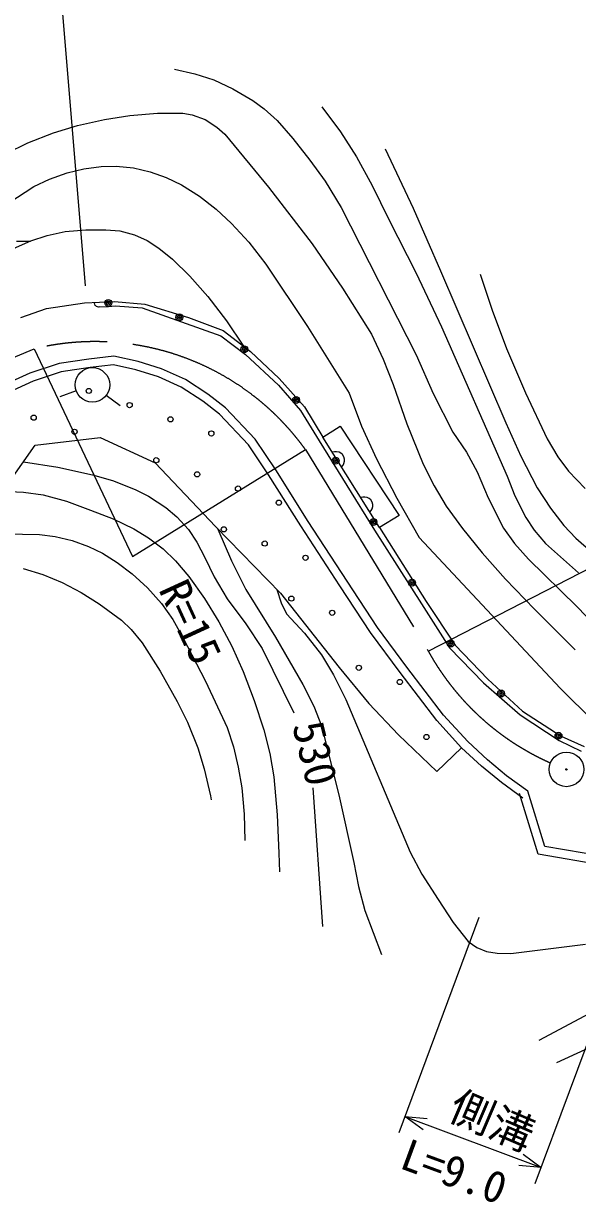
# Model space of a CAD drawing. Units: millimetres, scale not verified. Extents: x 40000 to 680000, y 20000 to 380000.
# Drawn here: x 292425 to 324437, y 271292 to 339489 of the extents above; entities that cross this region are included whole.
import ezdxf
from ezdxf.enums import TextEntityAlignment as Align

# ---------------------------------------------------------------- set-up
doc = ezdxf.new("R2010")
doc.units = ezdxf.units.MM
doc.header["$LTSCALE"] = 1000
doc.linetypes.add('CHAIN', pattern=[18.5, 12, -1.5, 3.5, -1.5])
for name, color, linetype, lineweight in [('M-BGD', 7, 'Continuous', 25), ('M-BGD-EXST', 7, 'Continuous', 25), ('M-BMK', 2, 'CHAIN', 13), ('M-BMK-SRVR', 3, 'Continuous', 25), ('M-STR-HTXT', 7, 'Continuous', 13)]:
    doc.layers.add(name, color=color, linetype=linetype, lineweight=lineweight)
doc.styles.add('ＭＳ ゴシック', font='')
doc.styles.get('ＭＳ ゴシック').set_extended_font_data('MS Gothic')

msp = doc.modelspace()

# ---------------------------------------------------------------- linework, layer by layer
at = {"layer": 'M-BGD'}
for p, q in [((292022, 326913), (292822, 326913)), ((293751, 323012), (295940, 323346)), ((295940, 323346), (297684, 323420)), ((296521, 323311), (296520, 323341)), ((296535, 323262), (296521, 323311)), ((296568, 323204), (296535, 323262)), ((297684, 323420), (299427, 323272)), ((299427, 323272), (301950, 322492)), ((292267, 322493), (293751, 323012)), ((296601, 323166), (296568, 323204)), ((296643, 323139), (296601, 323166)), ((296704, 323112), (296643, 323139)), ((296755, 323105), (296704, 323112)), ((296835, 323110), (296755, 323105)), ((296835, 323110), (297334, 323142)), ((297334, 323141), (297733, 323166)), ((297733, 323166), (299280, 323066)), ((299280, 323066), (303822, 321443)), ((301950, 322492), (303953, 321750)), ((303822, 321443), (305245, 320370)), ((303953, 321750), (305537, 320526)), ((294483, 319847), (292791, 319284)), ((296202, 320101), (294483, 319847)), ((297639, 320270), (296202, 320101)), ((299048, 319960), (297639, 320270)), ((300401, 319537), (299048, 319960)), ((305245, 320370), (307166, 318598)), ((305537, 320526), (307206, 318968)), ((292791, 319284), (288451, 317311)), ((294599, 319359), (292974, 318818)), ((294599, 319359), (292974, 318818)), ((296275, 319606), (294599, 319359)), ((296275, 319606), (294599, 319359)), ((297614, 319764), (296275, 319606)), ((297614, 319764), (296275, 319606)), ((298920, 319476), (297614, 319764)), ((298920, 319476), (297614, 319764)), ((300223, 319069), (298920, 319476)), ((300223, 319069), (298920, 319476)), ((301782, 318917), (300401, 319537)), ((292974, 318818), (288649, 316852)), ((292974, 318818), (288649, 316852)), ((301541, 318477), (300223, 319069)), ((301541, 318477), (300223, 319069)), ((303078, 318071), (301782, 318917)), ((307166, 318598), (308439, 317126)), ((307206, 318968), (308653, 317335)), ((295464, 318259), (294525, 317915)), ((297203, 318004), (298004, 317405)), ((302787, 317664), (301541, 318477)), ((302787, 317664), (301541, 318477)), ((304095, 317278), (303078, 318071)), ((303758, 316907), (302787, 317664)), ((303758, 316907), (302787, 317664)), ((305820, 315462), (304095, 317278)), ((308439, 317126), (309512, 315378)), ((308653, 317335), (309729, 315592)), ((305427, 315149), (303758, 316907)), ((305427, 315149), (303758, 316907)), ((309729, 315592), (310730, 316222)), ((310730, 316222), (314143, 311065)), ((289563, 310109), (293103, 315115)), ((293103, 315115), (296845, 315569)), ((296845, 315569), (300031, 314103)), ((306583, 313415), (305427, 315149)), ((306583, 313415), (305427, 315149)), ((306999, 313692), (305820, 315462)), ((309512, 315378), (312703, 310211)), ((312993, 310360), (309729, 315591)), ((310403, 314737), (310280, 314707)), ((310520, 314739), (310403, 314737)), ((310658, 314707), (310520, 314739)), ((310761, 314654), (310658, 314707)), ((310859, 314574), (310761, 314654)), ((310944, 314438), (310859, 314574)), ((310973, 314315), (310944, 314438)), ((300031, 314103), (303520, 310411)), ((310810, 313859), (310890, 313957)), ((310890, 313957), (310943, 314060)), ((310943, 314060), (310975, 314198)), ((310975, 314198), (310973, 314315)), ((308447, 310452), (306583, 313415)), ((308447, 310452), (306583, 313415)), ((308870, 310718), (306999, 313692)), ((312035, 312122), (311912, 312092)), ((312152, 312124), (312035, 312122)), ((312290, 312092), (312152, 312124)), ((312393, 312039), (312290, 312092)), ((312491, 311958), (312393, 312039)), ((312576, 311822), (312491, 311958)), ((312605, 311699), (312576, 311822)), ((312607, 311583), (312605, 311699)), ((312442, 311244), (312522, 311341)), ((312522, 311341), (312575, 311445)), ((312575, 311445), (312607, 311583)), ((314143, 311065), (312993, 310361)), ((303520, 310411), (307271, 306568)), ((310705, 306983), (308447, 310452)), ((310705, 306983), (308447, 310452)), ((311124, 307256), (308870, 310718)), ((312993, 310361), (315701, 306083)), ((312703, 310211), (315423, 305943)), ((312479, 304297), (310705, 306983)), ((312479, 304297), (310705, 306983)), ((312889, 304583), (311124, 307256)), ((307271, 306568), (310658, 302269)), ((315423, 305943), (317045, 303398)), ((315701, 306083), (317370, 303560)), ((314183, 301986), (312479, 304297)), ((314183, 301986), (312479, 304297)), ((314585, 302283), (312889, 304583)), ((317370, 303560), (319262, 301594)), ((317045, 303398), (319016, 301376)), ((310658, 302269), (312377, 300196)), ((316700, 299519), (314585, 302283)), ((316315, 299198), (314183, 301986)), ((316315, 299198), (314183, 301986)), ((319262, 301594), (321265, 299739)), ((319016, 301376), (321137, 299529)), ((312377, 300196), (314096, 298375)), ((318094, 297985), (316700, 299519)), ((321137, 299529), (323383, 298056)), ((321265, 299739), (323491, 298292)), ((317739, 297632), (316315, 299198)), ((317739, 297632), (316315, 299198)), ((314096, 298375), (316321, 296251)), ((323383, 298056), (324657, 297441)), ((323491, 298292), (324826, 297698)), ((316321, 296251), (317739, 297632)), ((318894, 296571), (317739, 297632)), ((319232, 296939), (318094, 297985)), ((320347, 296010), (319232, 296939)), ((320041, 295614), (318894, 296571)), ((321573, 295127), (320347, 296010)), ((309143, 295309), (309698, 287300)), ((321281, 294721), (320041, 295614)), ((322160, 291479), (321095, 294981)), ((322549, 291920), (321573, 295127)), ((329226, 290779), (322549, 291920)), ((329142, 290286), (322160, 291479))]:
    msp.add_line(p, q, dxfattribs=at)
for points in [[(301147, 336854), (302321, 336587), (303429, 336233), (304516, 335722), (305675, 335041), (306338, 334557), (307074, 333881), (307993, 332852), (308975, 331590), (309848, 330372), (310788, 328853), (315117, 320337), (316105, 318104), (317239, 315879), (318020, 314715), (318639, 313583), (319273, 312080), (320159, 310323), (320810, 309431), (321612, 308540), (324401, 305796), (327097, 302997)], [(291417, 331989), (292664, 332598), (294160, 333175), (295549, 333595), (297108, 333954), (298563, 334177), (300158, 334303), (301626, 334311), (302167, 334224), (302915, 333941), (303599, 333507), (304062, 333105), (306580, 330031), (309107, 326763), (310867, 324195), (312536, 321546), (313213, 320093), (313786, 318622), (314581, 316357), (315512, 314024), (316149, 312776), (316858, 311604), (317786, 310300), (318925, 308901), (320280, 307368), (321951, 305647), (324311, 303293)], [(309667, 334670), (310740, 333224), (311672, 331794), (312576, 330140), (313532, 328157), (315108, 325072), (316579, 321964), (320371, 313323), (320824, 312189), (321456, 310940), (321943, 310207), (322586, 309439), (324492, 307734)], [(313333, 332252), (314945, 328811), (316520, 325205), (320297, 316420), (321170, 314487), (322117, 312660), (322879, 311485), (323659, 310483), (324343, 309745), (325245, 308952)], [(284944, 324806), (293015, 330068), (293921, 330498), (294939, 330865), (295916, 331100), (296915, 331226), (297770, 331241), (298770, 331144), (299747, 330926), (300658, 330600), (301561, 330160), (302586, 329515), (303547, 328765), (304442, 327934), (305435, 326847), (306428, 325590), (308838, 321972), (311251, 318128), (311963, 316226), (312824, 314325), (313993, 312057), (315283, 309790), (321721, 302911), (323435, 301070), (325399, 299123)], [(291674, 326416), (292843, 326938), (293797, 327246), (294833, 327465), (296027, 327571), (297181, 327571), (297983, 327501), (298842, 327288), (299565, 326949), (300243, 326508), (301040, 325863), (302041, 324885), (303067, 323722), (304150, 322314), (305127, 320843)], [(318823, 325013), (319501, 322920), (320333, 320715), (321439, 318141), (322693, 315492), (323299, 314455), (323914, 313620), (324881, 312608)], [(292428, 314160), (294403, 313845), (296416, 313413), (297568, 313071), (298872, 312556), (299645, 312166), (300653, 311511), (301280, 310982), (301957, 310241), (302446, 309515), (302909, 308628), (303448, 307502), (304192, 306233), (305271, 304789), (306210, 303360), (308038, 299651)], [(291222, 312454), (292426, 312403), (293555, 312254), (294902, 311877), (296299, 311373), (297603, 310866), (298792, 310292), (299650, 309770), (300490, 309134), (301208, 308440), (301985, 307521), (302879, 306265), (303715, 304900), (304453, 303500), (305109, 302039), (305758, 300360), (306304, 298663), (306650, 297306), (306889, 295940), (307087, 293747), (307179, 291537), (307210, 290454)], [(289383, 309915), (291382, 309991), (293343, 309950), (294251, 309840), (295225, 309610), (296169, 309269), (296983, 308874), (297835, 308348), (298707, 307686), (299594, 306866), (300391, 305967), (301042, 305047), (301639, 304006), (302940, 301476), (304186, 298810), (304561, 297679), (304833, 296509), (305031, 295322), (305168, 293792), (305205, 292274)], [(303657, 310271), (304448, 308434), (305276, 306784), (306995, 304015), (308568, 301285), (309195, 300031), (309646, 298895), (310646, 294908), (311513, 290992), (311774, 289616), (312156, 288218), (313114, 285679)], [(292393, 307992), (293544, 307650), (294658, 307185), (295747, 306608), (296792, 305955), (298083, 304999), (298648, 304469), (299280, 303700), (300319, 302055), (301297, 300309), (301890, 299105), (302491, 297619), (302861, 296419), (303222, 294860), (303274, 294613)], [(307063, 306780), (307307, 306004), (307620, 305369), (308659, 304255), (309647, 302993), (310335, 301842), (311053, 300413), (314763, 291591), (315454, 290329), (316382, 288864), (317262, 287529), (318127, 286426), (318629, 286087), (319191, 285860), (319794, 285749), (320598, 285740), (324899, 286280)], [(322220, 280731), (324869, 282138), (327648, 283490), (328844, 283926), (330195, 284299), (332468, 284739), (334637, 285055), (336630, 285112), (338525, 285332), (339250, 285660), (340115, 286198), (342538, 287837), (344822, 289512), (346433, 290698), (348076, 291767), (348960, 292237), (350033, 292681), (350994, 292964), (351997, 293155), (352795, 293212), (353596, 293152), (354234, 292970), (354964, 292634), (355008, 292612)], [(323255, 279431), (326525, 280937), (329692, 282277), (331160, 282811)]]:
    msp.add_lwpolyline(points, dxfattribs=at)
for centre, major_axis in [((297321, 323341), (0, 200)), ((297321, 323341), (0, 120)), ((297321, 323341), (0, 40)), ((301431, 322510), (0, 200)), ((301431, 322510), (0, 120)), ((301431, 322510), (0, 40)), ((305181, 320669), (0, 200)), ((305181, 320669), (0, 120)), ((305181, 320669), (0, 40)), ((296403, 318603), (0, 1000)), ((296191, 318256), (0, 150)), ((308179, 317732), (0, 200)), ((308179, 317732), (0, 120)), ((298553, 317436), (0, 150)), ((308179, 317732), (0, 40)), ((293010, 316713), (0, 150)), ((300915, 316616), (0, 150)), ((295372, 315894), (0, 150)), ((303277, 315797), (0, 150)), ((300095, 314254), (0, 150)), ((310462, 314221), (0, 200)), ((310462, 314221), (0, 120)), ((310462, 314221), (0, 40)), ((302457, 313435), (0, 150)), ((304819, 312615), (0, 150)), ((307181, 311795), (0, 150)), ((304000, 310253), (0, 150)), ((312649, 310680), (0, 200)), ((312649, 310680), (0, 120)), ((312649, 310680), (0, 40)), ((306361, 309433), (0, 150)), ((308723, 308614), (0, 150)), ((314879, 307169), (0, 200)), ((314879, 307169), (0, 120)), ((314879, 307169), (0, 40)), ((307904, 306252), (0, 150)), ((310266, 305432), (0, 150)), ((317116, 303658), (0, 200)), ((317116, 303658), (0, 120)), ((317116, 303658), (0, 40)), ((311808, 302251), (0, 150)), ((314170, 301431), (0, 150)), ((320020, 300767), (0, 200)), ((320020, 300767), (0, 120)), ((320020, 300767), (0, 40)), ((315712, 298249), (0, 150)), ((323344, 298322), (0, 200)), ((323344, 298322), (0, 120)), ((323344, 298322), (0, 40))]:
    msp.add_ellipse(centre, major_axis=major_axis, ratio=0.999996, dxfattribs=at)
at = {"layer": 'M-BGD-EXST'}
msp.add_line((294540, 341738), (295980, 324335), dxfattribs=at)
at = {"layer": 'M-BMK'}
for p, q in [((284778, 317277), (293032, 320690)), ((308718, 314862), (315818, 303216))]:
    msp.add_line(p, q, dxfattribs=at)
for centre, start_param, end_param in [((296539, 306105), 2.940599, 4.124013), ((328947, 310472), 5.963705, 6.612937)]:
    msp.add_ellipse(centre, major_axis=(-10186, -11012), ratio=0.999996, start_param=start_param, end_param=end_param, dxfattribs=at)
at = {"layer": 'M-BMK-SRVR'}
for major_axis in [(0, 1000), (0, 40)]:
    msp.add_ellipse((323803, 296381), major_axis=major_axis, ratio=0.999996, dxfattribs=at)
at = {"layer": 'M-STR-HTXT'}
for p, q in [((293032, 320690), (298720, 308686)), ((298720, 308686), (308718, 314862)), ((315818, 303216), (329091, 310038)), ((318746, 287814), (314114, 275370)), ((321996, 272436), (326628, 284881)), ((315513, 275543), (314463, 276307)), ((314463, 276307), (315757, 276199)), ((314463, 276307), (322345, 273373)), ((322345, 273373), (321051, 273481)), ((321295, 274138), (322345, 273373))]:
    msp.add_line(p, q, dxfattribs=at)

# ---------------------------------------------------------------- texts
at = {"layer": 'M-BGD', "style": 'ＭＳ ゴシック'}
msp.add_text('530', height=1833, rotation=283.695, dxfattribs=at).set_placement((307412, 298788), align=Align.BOTTOM_LEFT)
at = {"layer": 'M-STR-HTXT', "style": 'ＭＳ ゴシック'}
for s, rotation, p in [('R=15', 294.695, (299701, 306559)), ('側溝', 336.796, (316644, 275719)), ('L=9.0', 339.796, (313883, 272843))]:
    msp.add_text(s, height=1833, rotation=rotation, dxfattribs=at).set_placement(p, align=Align.BOTTOM_LEFT)

doc.saveas('drawing.dxf')
